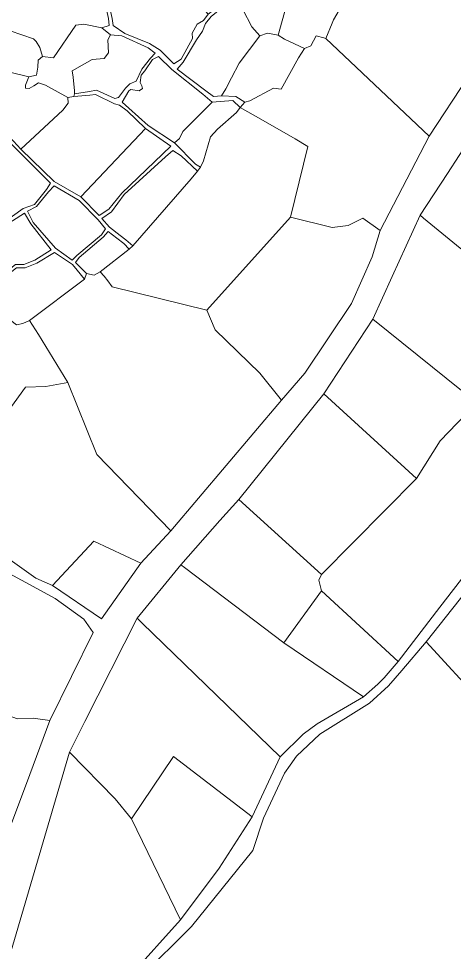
# Model space of a CAD drawing. Header units: metres. Extents: x 542555 to 550520, y 1840485 to 1846995.
# Drawn here: x 549327.9 to 549451.6, y 1843658.7 to 1843923.5 of the extents above; entities that cross this region are included whole.
import ezdxf

# ---------------------------------------------------------------- set-up
doc = ezdxf.new("R2010")
doc.units = ezdxf.units.M
doc.header["$MEASUREMENT"] = 0
doc.layers.add('Level 30', color=7, linetype='Continuous', lineweight=0)

msp = doc.modelspace()

# ---------------------------------------------------------------- linework, layer by layer
at = {"layer": 'Level 30', "color": 7, "linetype": 'Continuous', "lineweight": 0, "flags": 128}
for points in [[(549455.51, 1843907.03), (549444.41, 1843890.19), (549415.1, 1843917.89), (549416.9374, 1843922.2537), (549417.34, 1843923.21), (549420.5, 1843928.64), (549423.08, 1843936.71), (549423.22, 1843939.4), (549421.87, 1843941.92), (549415.53, 1843947.04), (549414.26, 1843954.01), (549415.0248, 1843954.2277), (549415.56, 1843954.38), (549411.91, 1843961.1), (549411.42, 1843962.15), (549399, 1843983.7), (549403.1, 1843985.48), (549422.84, 1843984.53), (549429.02, 1843990.36), (549429.02, 1843990.36), (549432.11, 1843977.41), (549434.76, 1843976.75), (549448.35, 1843981.36), (549453.5, 1843983.2)], [(549325.84, 1843908.2), (549330.85, 1843907.04), (549329.92, 1843904.68), (549329.92, 1843903.79), (549330.93, 1843903.74), (549332.27, 1843904.41), (549333.59, 1843905.31), (549335.54, 1843904.65), (549341.89, 1843901.19), (549342.02, 1843899.5), (549340.5, 1843897.58), (549340.5, 1843897.58), (549328.55, 1843886.51), (549323.35, 1843892.14)], [(549327.33, 1843836.65), (549329.13, 1843837.07), (549330.99, 1843837.9), (549330.99, 1843837.9), (549333.56, 1843833.97), (549341.9, 1843820.3), (549335.64, 1843819.15), (549329.91, 1843818.97), (549320.12, 1843805.64)], [(549454.95, 1843652.69), (549444.67, 1843640.79), (549430.89, 1843636.33), (549398.93, 1843624.59), (549359.17, 1843625.1), (549345.03, 1843626.95), (549362.71, 1843651.87), (549377.01, 1843666.04), (549394.38, 1843687.6), (549397.43, 1843696.72), (549403.38, 1843709.49), (549405.02, 1843711.74), (549406.76, 1843714.29), (549413.4, 1843720.54), (549427.47, 1843729.39), (549432.89, 1843734.31), (549436.7, 1843738.62), (549443.58, 1843746.77), (549459.36, 1843729.59)]]:
    msp.add_lwpolyline(points, dxfattribs=at)
for points in [[(549415.53, 1843947.04), (549421.87, 1843941.92), (549423.22, 1843939.4), (549423.08, 1843936.71), (549420.5, 1843928.64), (549417.34, 1843923.21), (549416.9374, 1843922.2537), (549415.1, 1843917.89), (549414.5186, 1843918.0449), (549412.36, 1843918.62), (549410.91, 1843915.78), (549409.04, 1843915.05), (549403.4, 1843917.66), (549401.56, 1843918.84), (549405.04, 1843931.16), (549408.59, 1843944.1), (549413.09, 1843945.3), (549415.53, 1843947.04)], [(549405.04, 1843931.16), (549401.56, 1843918.84), (549398.61, 1843919.42), (549396.36, 1843918.6), (549394.16, 1843921.17), (549391.52, 1843926.09), (549386.72, 1843926.81), (549384.19, 1843926.68), (549381.7, 1843924.81), (549378.22, 1843928.71), (549375.78, 1843932.37), (549375.12, 1843934.51), (549378.07, 1843935.94), (549404.94, 1843945.87), (549406.66, 1843944.98), (549408.59, 1843944.1), (549405.04, 1843931.16)], [(549353.48, 1843923.52), (549353.62, 1843921.61), (549351.5, 1843920.95), (549346.4, 1843921.99), (549344.14, 1843921.67), (549337.86, 1843912.41), (549334.74, 1843912.74), (549333.99, 1843915.37), (549332.91, 1843917), (549332.14, 1843917.79), (549322.16, 1843921.17), (549322.66, 1843923.94), (549323.9, 1843927.67), (549320.38, 1843937.08), (549321.64, 1843938.97), (549326.37, 1843939.59), (549327.51, 1843941.52), (549337.48, 1843942.11), (549344.46, 1843942.74), (549346.85, 1843943.27), (549348.19, 1843941.37), (549350.81, 1843934.36), (549351.83, 1843930.97), (549353.48, 1843923.52)], [(549375.12, 1843934.51), (549375.78, 1843932.37), (549378.22, 1843928.71), (549381.7, 1843924.81), (549380.4, 1843923.03), (549378.56, 1843921.94), (549377.16, 1843919.44), (549377.32, 1843917.91), (549374.05, 1843911.99), (549371.94, 1843910.74), (549368.09, 1843914.6), (549365.03, 1843916.46), (549358.04, 1843919.33), (549354.76, 1843921.58), (549354.45, 1843923.57), (549352.85, 1843930.77), (549354.75, 1843931.91), (549364.2, 1843936.72), (549365.68, 1843936.69), (549373.17, 1843935.14), (549375.12, 1843934.51)], [(549386.77, 1843903.62), (549385.49, 1843901.59), (549383.26, 1843901.42), (549381.09, 1843903.07), (549372.92, 1843909.19), (549374.65, 1843911.19), (549378.41, 1843917.48), (549380.15, 1843919.94), (549381, 1843922.11), (549382.57, 1843924.1), (549384.57, 1843925.75), (549384.19, 1843926.68), (549386.72, 1843926.81), (549391.52, 1843926.09), (549394.16, 1843921.17), (549396.36, 1843918.6), (549390.51, 1843910.92), (549388.31, 1843906.69), (549386.77, 1843903.62)], [(549322.16, 1843921.17), (549332.14, 1843917.79), (549332.91, 1843917), (549333.99, 1843915.37), (549334.74, 1843912.74), (549333.49, 1843911.77), (549333.39, 1843909.77), (549333, 1843907.51), (549330.85, 1843907.04), (549325.84, 1843908.2), (549319.05, 1843908.46), (549311.89, 1843907.99), (549310.03, 1843908.44), (549309.25, 1843910.35), (549306.19, 1843913.98), (549305.27, 1843916.08), (549311.94, 1843922.74), (549315.57, 1843922.44), (549322.16, 1843921.17)], [(549343.75, 1843903.08), (549343.78, 1843902.17), (549343.56, 1843901.41), (549341.89, 1843901.19), (549335.54, 1843904.65), (549333.59, 1843905.31), (549332.27, 1843904.41), (549330.93, 1843903.74), (549329.92, 1843903.79), (549329.92, 1843904.68), (549330.85, 1843907.04), (549333, 1843907.51), (549333.39, 1843909.77), (549333.49, 1843911.77), (549334.74, 1843912.74), (549337.86, 1843912.41), (549344.14, 1843921.67), (549346.4, 1843921.99), (549351.5, 1843920.95), (549354.02, 1843918.88), (549353.29, 1843917.48), (549353.45, 1843913.85), (549352.23, 1843912.23), (549348.79, 1843911.95), (549343.12, 1843908.75), (549343.43, 1843906.96), (549343.75, 1843903.08)], [(549364.71, 1843915.24), (549366.7, 1843913.73), (549365.33, 1843912.35), (549362.86, 1843909.18), (549361.31, 1843905.77), (549359.53, 1843905.03), (549358.31, 1843903.79), (549356.27, 1843901.12), (549355.23, 1843900.88), (549349.99, 1843903.27), (549348.04, 1843902.88), (549343.78, 1843902.17), (549343.75, 1843903.08), (549343.43, 1843906.96), (549343.12, 1843908.75), (549348.79, 1843911.95), (549352.23, 1843912.23), (549353.45, 1843913.85), (549353.29, 1843917.48), (549354.02, 1843918.88), (549357.24, 1843918.61), (549364.71, 1843915.24)], [(549393.59, 1843900.24), (549392.1, 1843899.79), (549389.57, 1843901.47), (549385.49, 1843901.59), (549386.77, 1843903.62), (549388.31, 1843906.69), (549390.51, 1843910.92), (549396.36, 1843918.6), (549398.61, 1843919.42), (549401.56, 1843918.84), (549403.4, 1843917.66), (549409.04, 1843915.05), (549407.32, 1843912.41), (549402.49, 1843903.54), (549400.24, 1843903.8), (549393.59, 1843900.24)], [(549415.1, 1843917.89), (549444.41, 1843890.19), (549430.57, 1843863.47), (549425.6, 1843866.94), (549421.5, 1843864.81), (549416.91, 1843864.25), (549405.07, 1843867.25), (549410.01, 1843887.28), (549406.41, 1843889.38), (549397.3503, 1843894.5853), (549390.85, 1843898.32), (549392.1, 1843899.79), (549393.59, 1843900.24), (549400.24, 1843903.8), (549402.49, 1843903.54), (549407.32, 1843912.41), (549409.04, 1843915.05), (549410.91, 1843915.78), (549412.36, 1843918.62), (549414.5186, 1843918.0449), (549415.1, 1843917.89)], [(549373.61, 1843889.55), (549372.18, 1843888.25), (549364.7, 1843893.23), (549359.21, 1843898.08), (549357.29, 1843899.8), (549359.22, 1843903.06), (549359.76, 1843903.4), (549362.14, 1843903.08), (549363.07, 1843903.7), (549362.9, 1843904.44), (549362.47, 1843905.37), (549362.71, 1843907.5), (549363.75, 1843908.67), (549365.96, 1843911.94), (549367.63, 1843912.78), (549371.44, 1843909.08), (549380.2, 1843902.1), (549382.86, 1843899.8), (549374.52, 1843891.51), (549373.61, 1843889.55)], [(549363.93, 1843892.37), (549345.59, 1843872.93), (549338, 1843877.33), (549328.55, 1843886.51), (549340.5, 1843897.58), (549342.02, 1843899.5), (549341.89, 1843901.19), (549343.56, 1843901.41), (549348.12, 1843901.82), (549349.75, 1843902.02), (549355.16, 1843899.34), (549356.56, 1843898.95), (549358.71, 1843897.36), (549363.93, 1843892.37)], [(549380.36, 1843883.19), (549379.58, 1843881.36), (549378.15, 1843882.21), (549372.18, 1843888.25), (549373.61, 1843889.55), (549374.52, 1843891.51), (549382.86, 1843899.8), (549388.69, 1843900.33), (549390.85, 1843898.32), (549389.74, 1843896.93), (549384.34, 1843892.16), (549382.43, 1843890.02), (549380.36, 1843883.19)], [(549462.94, 1843899.98), (549491.48, 1843882.4), (549483.35, 1843872.25), (549477.19, 1843868.4), (549475.68, 1843868.36), (549472.53, 1843866.7), (549465.46, 1843861.01), (549464.11, 1843849.53), (549442.8231, 1843866.9535), (549441.85, 1843867.75), (549449.6205, 1843879.625), (549462.94, 1843899.98)], [(549390.85, 1843898.32), (549397.3503, 1843894.5853), (549406.41, 1843889.38), (549410.01, 1843887.28), (549405.07, 1843867.25), (549381.38, 1843840.84), (549354.47, 1843847.45), (549353.23, 1843849.16), (549352.17, 1843850.48), (549351.05, 1843851.74), (549359.33, 1843858.09), (549360.3, 1843859.07), (549376.8619, 1843878.1198), (549378.74, 1843880.28), (549379.58, 1843881.36), (549380.36, 1843883.19), (549382.43, 1843890.02), (549384.34, 1843892.16), (549389.74, 1843896.93), (549390.85, 1843898.32)], [(549322.83, 1843891.09), (549327.99, 1843885.87), (549336.94, 1843876.89), (549335.87, 1843875.06), (549332.47, 1843870.76), (549329.18, 1843869.68), (549321.41, 1843864.04), (549310.51, 1843859.98), (549306.26, 1843864.26), (549297.39, 1843874.2), (549304.67, 1843879.53), (549312.14, 1843887.12), (549317.57, 1843891.74), (549319.73, 1843892.18), (549322.83, 1843891.09)], [(549363.93, 1843892.37), (549371.15, 1843887.34), (549357.25, 1843873.99), (549353.51, 1843869.51), (549350.8, 1843867.72), (549345.59, 1843872.93), (549363.93, 1843892.37)], [(549376.8619, 1843878.1198), (549360.3, 1843859.07), (549358.38, 1843860.73), (549356.7766, 1843861.9782), (549353.73, 1843864.35), (549351.57, 1843866.83), (549354.27, 1843868.69), (549357.89, 1843873.62), (549369.6, 1843884.35), (549371.67, 1843886.11), (549374.1, 1843884.61), (549378.74, 1843880.28), (549376.8619, 1843878.1198)], [(549350.52, 1843866.49), (549352.56, 1843863.88), (549351.44, 1843862.17), (549344.45, 1843856.34), (549343.13, 1843854.98), (549338.43, 1843858.46), (549332.03, 1843865.66), (549330.41, 1843868.89), (549332.96, 1843870.2), (549336.4, 1843874.42), (549338.04, 1843876.06), (549345.08, 1843871.96), (549350.52, 1843866.49)], [(549337.16, 1843857.96), (549332.54, 1843854.99), (549329.38, 1843853.81), (549327.07, 1843853.79), (549319.21, 1843847.66), (549318.28, 1843845.78), (549316.29, 1843843.59), (549307.39, 1843854.92), (549310.85, 1843858.23), (549321.69, 1843863.36), (549329.58, 1843868.36), (549331.35, 1843865.34), (549337.16, 1843857.96)], [(549405.07, 1843867.25), (549416.91, 1843864.25), (549421.5, 1843864.81), (549425.6, 1843866.94), (549430.57, 1843863.47), (549428.31, 1843855.99), (549422.44, 1843842.72), (549409.12, 1843823), (549402.5, 1843815.28), (549396.4, 1843823), (549383.7, 1843835.25), (549381.38, 1843840.84), (549405.07, 1843867.25)], [(549461.02, 1843827.31), (549453.59, 1843818.05), (549428.42, 1843838.29), (549433.9257, 1843850.3672), (549441.85, 1843867.75), (549442.8231, 1843866.9535), (549464.11, 1843849.53), (549470.33, 1843841.39), (549463.56, 1843833.68), (549461.02, 1843827.31)], [(549359.33, 1843858.09), (549351.05, 1843851.74), (549349.34, 1843850.79), (549347.16, 1843851.19), (549345.4847, 1843852.9035), (549344.09, 1843854.33), (549345.08, 1843855.75), (549351.92, 1843861.51), (549353.38, 1843863.14), (549355.8399, 1843861.2255), (549357.8, 1843859.7), (549359.33, 1843858.09)], [(549344.5256, 1843852.1328), (549346.58, 1843849.58), (549330.99, 1843837.9), (549329.13, 1843837.07), (549327.33, 1843836.65), (549326.9589, 1843836.9469), (549325.28, 1843838.29), (549318.97, 1843845.22), (549319.89, 1843846.98), (549327.3, 1843852.81), (549329.74, 1843852.81), (549333.13, 1843854.13), (549338.1, 1843857.21), (549343.2, 1843853.78), (549344.5256, 1843852.1328)], [(549381.38, 1843840.84), (549383.7, 1843835.25), (549396.4, 1843823), (549402.5, 1843815.28), (549371.16, 1843778.28), (549350.11, 1843799.91), (549341.9, 1843820.3), (549333.56, 1843833.97), (549330.99, 1843837.9), (549346.58, 1843849.58), (549347.16, 1843851.19), (549349.34, 1843850.79), (549351.05, 1843851.74), (549352.17, 1843850.48), (549353.23, 1843849.16), (549354.47, 1843847.45), (549381.38, 1843840.84)], [(549453.59, 1843818.05), (549457.22, 1843813.82), (549447.61, 1843803.73), (549440.87, 1843793.08), (549414.54, 1843817.1), (549428.42, 1843838.29), (549453.59, 1843818.05)], [(549341.9, 1843820.3), (549350.11, 1843799.91), (549371.16, 1843778.28), (549362.64, 1843769.09), (549349.26, 1843775.28), (549337.54, 1843762.76), (549332.81, 1843764.77), (549320.81, 1843773.29), (549318.36, 1843775.74), (549313.63, 1843780.29), (549321.16, 1843802.61), (549320.12, 1843805.64), (549329.91, 1843818.97), (549335.64, 1843819.15), (549341.9, 1843820.3)], [(549414.54, 1843817.1), (549440.87, 1843793.08), (549413.9, 1843765.89), (549390.41, 1843787.16), (549414.54, 1843817.1)], [(549457.22, 1843813.82), (549480.77, 1843799.6), (549447.45, 1843756.61), (549435.62, 1843741.21), (549413.9, 1843761.18), (549413.11, 1843764.28), (549413.9, 1843765.89), (549440.87, 1843793.08), (549447.61, 1843803.73), (549457.22, 1843813.82)], [(549413.11, 1843764.28), (549413.9, 1843761.18), (549403.24, 1843746.49), (549374.9765, 1843767.8491), (549373.93, 1843768.64), (549385.0418, 1843781.1273), (549390.41, 1843787.16), (549413.9, 1843765.89), (549413.11, 1843764.28)], [(549337.54, 1843762.76), (549349.26, 1843775.28), (549362.64, 1843769.09), (549351.44, 1843753.27), (549337.54, 1843762.76)], [(549493.81, 1843748.86), (549497.39, 1843738.2), (549502.13, 1843729.78), (549511.82, 1843720.65), (549497.05, 1843707.44), (549459.36, 1843729.59), (549443.58, 1843746.77), (549466.35, 1843775.42), (549479.91, 1843766.13), (549484.86, 1843760.8), (549493.81, 1843748.86)], [(549346.44, 1843753.2), (549349.11, 1843749.41), (549336.78, 1843724.41), (549332.04, 1843725.07), (549327.57, 1843724.91), (549293.05, 1843737.18), (549298.33, 1843747.63), (549300.87, 1843754.55), (549307.84, 1843761.28), (549319.1, 1843769.46), (549338.26, 1843759.04), (549346.44, 1843753.2)], [(549403.24, 1843746.49), (549425.85, 1843731.17), (549412.67, 1843723.51), (549408.67, 1843720.55), (549402.2, 1843714.12), (549363.0004, 1843752.0953), (549361.54, 1843753.51), (549373.93, 1843768.64), (549374.9765, 1843767.8491), (549403.24, 1843746.49)], [(549413.9, 1843761.18), (549435.62, 1843741.21), (549431.67, 1843736.57), (549429.89, 1843734.71), (549425.85, 1843731.17), (549403.24, 1843746.49), (549413.9, 1843761.18)], [(549361.54, 1843753.51), (549363.0004, 1843752.0953), (549402.2, 1843714.12), (549394.21, 1843697.1), (549371.93, 1843714.19), (549359.94, 1843696.59), (549355.35, 1843702.2), (549342.35, 1843715.48), (549346.7439, 1843724.1877), (549361.54, 1843753.51)], [(549336.78, 1843724.41), (549330.145, 1843706.6126), (549324.03, 1843690.21), (549322.2799, 1843690.7013), (549288.69, 1843700.13), (549291.42, 1843736.22), (549293.05, 1843737.18), (549327.57, 1843724.91), (549332.04, 1843725.07), (549336.78, 1843724.41)], [(549359.94, 1843696.59), (549373.87, 1843667.86), (549359.56, 1843652.05), (549318.45, 1843595.15), (549316.45, 1843618.68), (549321.01, 1843639.51), (549322.77, 1843648.84), (549342.35, 1843715.48), (549355.35, 1843702.2), (549359.94, 1843696.59)], [(549359.94, 1843696.59), (549371.93, 1843714.19), (549394.21, 1843697.1), (549384.83, 1843682.59), (549373.87, 1843667.86), (549359.94, 1843696.59)]]:
    msp.add_lwpolyline(points, close=True, dxfattribs=at)

doc.saveas('drawing.dxf')
